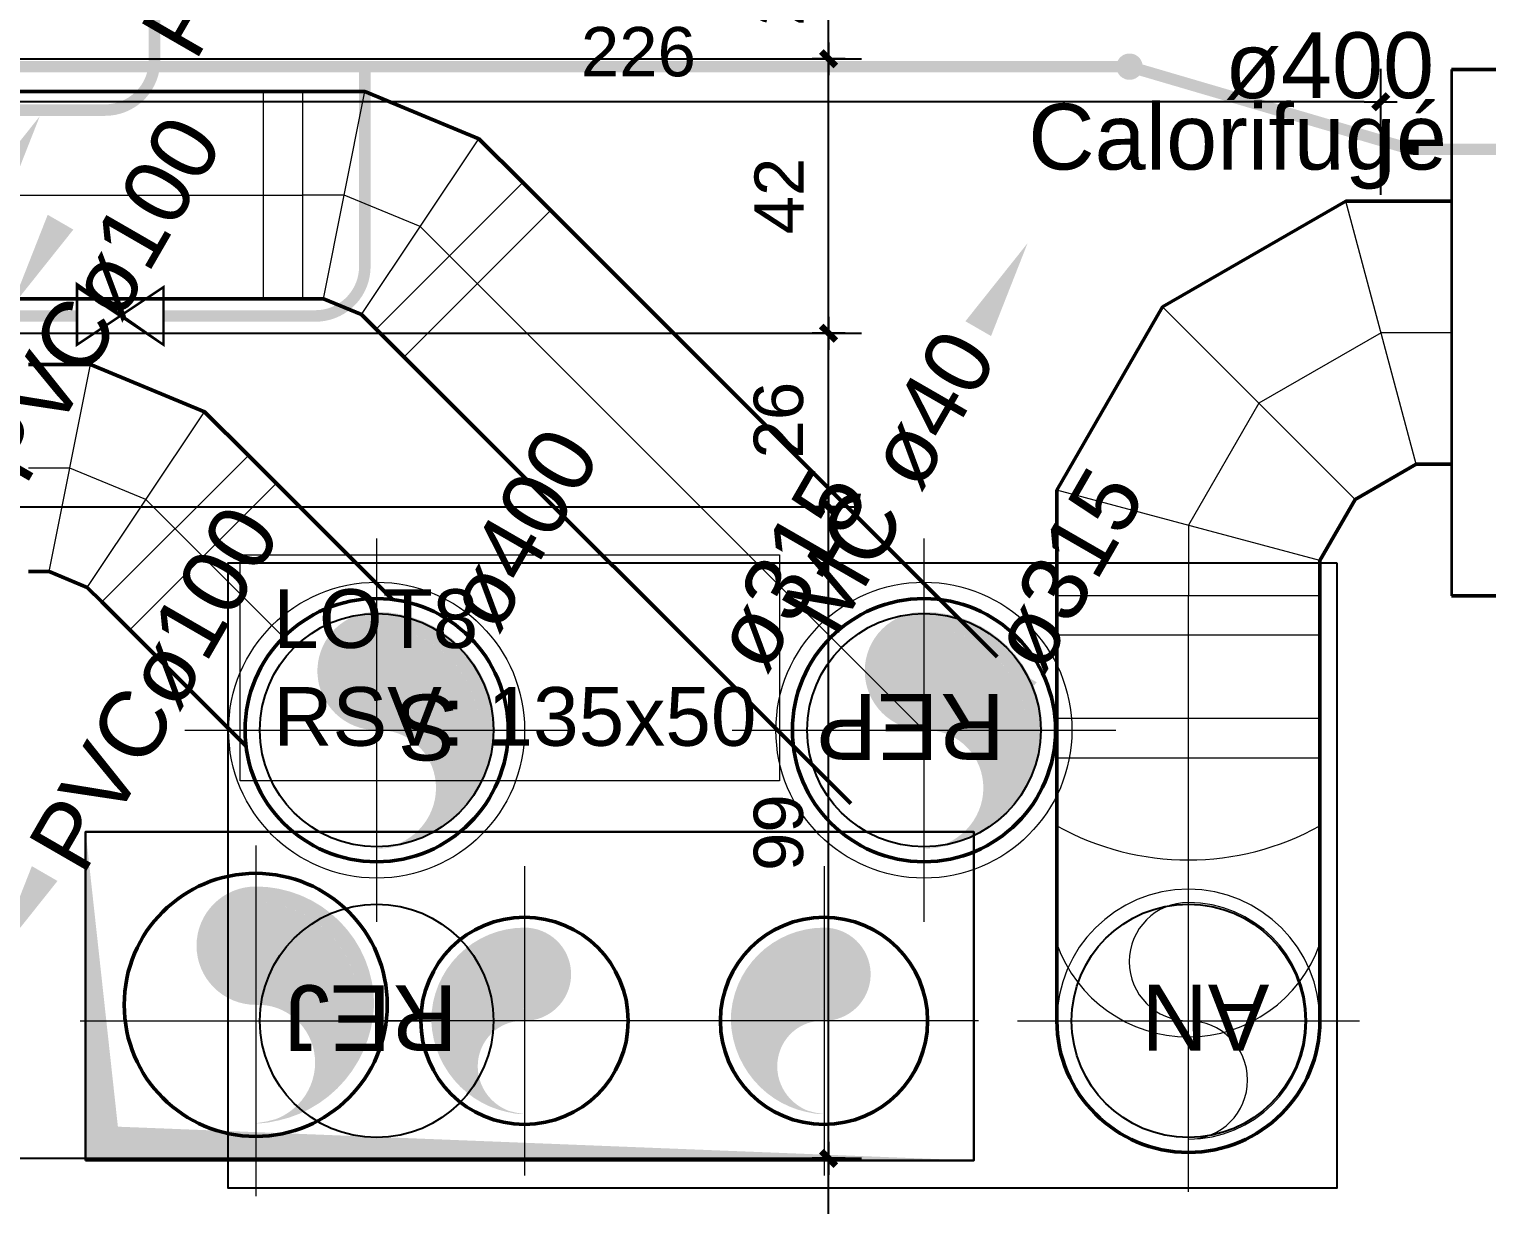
# Model space of a CAD drawing. Header units: metres. Extents: x -101133.8 to -101066.7, y -24899.3 to -24824.7.
# Drawn here: x -101102.598 to -101100.382, y -24850.24 to -24848.452 of the extents above; entities that cross this region are included whole.
import ezdxf

# ---------------------------------------------------------------- set-up
doc = ezdxf.new("R2010")
doc.units = ezdxf.units.M
doc.header["$LTSCALE"] = 0.2
doc.header["$PDSIZE"] = -5
doc.linetypes.add('AXES', pattern=[50.800000000000004, 31.75, -6.35, 6.35, -6.35])
doc.linetypes.add('CACHE', pattern=[9.524999999999999, 6.35, -3.175])
for name, color, linetype in [('CMT-CONDENSATS', 6, 'AXES'), ('CMT-COTATION DIVERS', 1, 'Continuous'), ('CMT-CVC-AIR NEUF', 3, 'Continuous'), ('CMT-CVC-CTA1-REPRISE', 11, 'Continuous'), ('CMT-CVC-CTA1-SOUFFLAGE', 4, 'Continuous'), ('CMT-CVC-MATERIEL', 30, 'Continuous'), ('CMT-CVC-REJET', 1, 'Continuous'), ('CMT-PLB-EF-U', 140, 'Continuous'), ('CMT-PLB-EFSG-U', 152, 'Continuous'), ('CMT-PLB-EU', 3, 'Continuous'), ('CMT-PLB-EV-SOUS DALLAGE', 1, 'Continuous'), ('CMT-PLB-VP', 5, 'Continuous'), ('CMT-RSV', 1, 'Continuous')]:
    doc.layers.add(name, color=color, linetype=linetype)
doc.styles.add('Arial', font='arial.ttf')
doc.styles.get("Standard").update_dxf_attribs({"font": 'arial.ttf'})
doc.dimstyles.get("Standard").update_dxf_attribs({"dimtxt": 0.18, "dimasz": 0.18, "dimexe": 0.18, "dimexo": 0.0625, "dimgap": 0.09, "dimtad": 0, "dimtih": 1, "dimtoh": 1, "dimdec": 4, "dimzin": 0, "dimdsep": 46, "dimtxsty": 'Standard', "dimcen": 0.09, "dimadec": 0, "dimazin": 0, "dimtfac": 1, "dimtdec": 4, "dimtofl": 0, "dimtmove": 0, "dimatfit": 3, "dimfxl": 1, "dimtolj": 1, "dimtzin": 0, "dimarcsym": 0})

# ---------------------------------------------------------------- blocks, each defined once
blk = doc.blocks.new('zw$DA13')
blk.add_lwpolyline([(-0.8429999999934807, -0.9500000000007276), (0.8430000000080327, -0.9500000000007276), (0.8430000000080327, 0), (-0.8429999999934807, 0)], close=True)
for centre in [(-0.6170000000129221, -0.2539999999971769), (0.6170000000129221, -0.2539999999971769), (-0.2149999999965075, -0.6959999999999127), (0.6170000000129221, -0.6959999999999127)]:
    blk.add_circle(centre, 0.1775)
at = {"lineweight": 50, "char_height": 0.1, "attachment_point": 4, "style": 'Arial'}
for s, insert in [('AN', (-0.7398105898028007, -0.2588458833815821)), ('REJ', (0.4941894102230435, -0.2588458833815821)), ('REP', (-0.3378105897863861, -0.7008458833843179)), ('S', (0.4941894102230435, -0.7008458833843179))]:
    blk.add_mtext(s, dxfattribs=dict(at, insert=insert))
blk = doc.blocks.new('COT-45')
at = {"color": 0}
for p, q in [((0, -1), (0, 1)), ((-1, 0), (1, 0))]:
    blk.add_line(p, q, dxfattribs=at)
at = {"color": 0, "const_width": 0.4000000000000001}
blk.add_lwpolyline([(-0.4419417382415923, -0.4419417382415923), (0.4419417382415927, 0.4419417382415927)], dxfattribs=at)
blk = doc.blocks.new('*D126')
at = {"layer": 'CMT-COTATION DIVERS', "color": 0, "lineweight": -2}
for p, q in [((-101102.8002093041, -24849.14830808239), (-101102.8002093041, -24848.51235262156)), ((-101100.5433089646, -24848.70352851042), (-101100.5433089646, -24848.51235262156)), ((-101100.5683089646, -24848.56235262156), (-101102.7752093041, -24848.56235262156))]:
    blk.add_line(p, q, dxfattribs=at)
at = {"layer": 'Defpoints', "color": 0, "lineweight": 15}
for p in [(-101102.8002093041, -24848.56235262156), (-101100.5433089646, -24848.73352851042), (-101102.8002093041, -24849.17830808239)]:
    blk.add_point(p, dxfattribs=at)
at = {"layer": 'CMT-COTATION DIVERS', "color": 0, "lineweight": -2, "xscale": 0.025, "yscale": 0.025, "zscale": 0.025, "rotation": 180}
blk.add_blockref('COT-45', (-101102.8002093041, -24848.56235262156), dxfattribs=at)
at = {"layer": 'CMT-COTATION DIVERS', "color": 0, "lineweight": -2, "xscale": 0.025, "yscale": 0.025, "zscale": 0.025}
blk.add_blockref('COT-45', (-101100.5433089646, -24848.56235262156), dxfattribs=at)
at = {"layer": 'CMT-COTATION DIVERS', "color": 0, "lineweight": 15, "insert": (-101101.6717591344, -24848.48655964748), "char_height": 0.07500000000000001, "attachment_point": 5}
blk.add_mtext('\\A1;226', dxfattribs=at)
blk = doc.blocks.new('*D128')
at = {"layer": 'CMT-COTATION DIVERS', "color": 0, "lineweight": -2}
for p, q in [((-101102.7142840055, -24850.16877353), (-101101.3326778632, -24850.16877353)), ((-101101.3826778632, -24851.39625983296), (-101101.3826778632, -24850.19377353)), ((-101102.2949425338, -24851.42125983296), (-101101.3326778632, -24851.42125983296))]:
    blk.add_line(p, q, dxfattribs=at)
at = {"layer": 'Defpoints', "color": 0, "lineweight": 15}
for p in [(-101102.7442840055, -24850.16877353), (-101101.3826778632, -24850.16877353), (-101102.3249425338, -24851.42125983296)]:
    blk.add_point(p, dxfattribs=at)
at = {"layer": 'CMT-COTATION DIVERS', "color": 0, "lineweight": -2, "xscale": 0.025, "yscale": 0.025, "zscale": 0.025}
for p, rotation in [((-101101.3826778632, -24850.16877353), 90), ((-101101.3826778632, -24851.42125983296), 270)]:
    blk.add_blockref('COT-45', p, dxfattribs=dict(at, rotation=rotation))
at = {"layer": 'CMT-COTATION DIVERS', "color": 0, "lineweight": 15, "insert": (-101101.4584708373, -24850.79501668148), "char_height": 0.07500000000000001, "attachment_point": 5, "rotation": 90}
blk.add_mtext('\\A1;125', dxfattribs=at)
blk = doc.blocks.new('*D129')
at = {"layer": 'CMT-COTATION DIVERS', "color": 0, "lineweight": -2}
for p, q in [((-101102.6902093041, -24849.17830808238), (-101101.3326778632, -24849.17830808238)), ((-101101.3826778632, -24850.14377353), (-101101.3826778632, -24849.20330808238)), ((-101102.7142840055, -24850.16877353), (-101101.3326778632, -24850.16877353))]:
    blk.add_line(p, q, dxfattribs=at)
at = {"layer": 'Defpoints', "color": 0, "lineweight": 15}
for p in [(-101102.7202093041, -24849.17830808238), (-101101.3826778632, -24849.17830808238), (-101102.7442840055, -24850.16877353)]:
    blk.add_point(p, dxfattribs=at)
at = {"layer": 'CMT-COTATION DIVERS', "color": 0, "lineweight": -2, "xscale": 0.025, "yscale": 0.025, "zscale": 0.025}
for p, rotation in [((-101101.3826778632, -24849.17830808238), 90), ((-101101.3826778632, -24850.16877353), 270)]:
    blk.add_blockref('COT-45', p, dxfattribs=dict(at, rotation=rotation))
at = {"layer": 'CMT-COTATION DIVERS', "color": 0, "lineweight": 15, "insert": (-101101.4584708373, -24849.67354080619), "char_height": 0.07500000000000001, "attachment_point": 5, "rotation": 90}
blk.add_mtext('\\A1;99', dxfattribs=at)
blk = doc.blocks.new('*D130')
at = {"layer": 'CMT-COTATION DIVERS', "color": 0, "lineweight": -2}
for p, q in [((-101105.9893188375, -24848.91419758014), (-101101.3326778632, -24848.91419758014)), ((-101101.3826778632, -24849.15330808238), (-101101.3826778632, -24848.93919758014)), ((-101102.6902093041, -24849.17830808238), (-101101.3326778632, -24849.17830808238))]:
    blk.add_line(p, q, dxfattribs=at)
at = {"layer": 'Defpoints', "color": 0, "lineweight": 15}
for p in [(-101106.0193188375, -24848.91419758014), (-101101.3826778632, -24848.91419758014), (-101102.7202093041, -24849.17830808238)]:
    blk.add_point(p, dxfattribs=at)
at = {"layer": 'CMT-COTATION DIVERS', "color": 0, "lineweight": -2, "xscale": 0.025, "yscale": 0.025, "zscale": 0.025}
for p, rotation in [((-101101.3826778632, -24848.91419758014), 90), ((-101101.3826778632, -24849.17830808238), 270)]:
    blk.add_blockref('COT-45', p, dxfattribs=dict(at, rotation=rotation))
at = {"layer": 'CMT-COTATION DIVERS', "color": 0, "lineweight": 15, "insert": (-101101.4584708373, -24849.04625283126), "char_height": 0.07500000000000001, "attachment_point": 5, "rotation": 90}
blk.add_mtext('\\A1;26', dxfattribs=at)
blk = doc.blocks.new('*D131')
at = {"layer": 'CMT-COTATION DIVERS', "color": 0, "lineweight": -2}
for p, q in [((-101103.6982060513, -24848.49692143527), (-101101.3326778632, -24848.49692143527)), ((-101101.3826778632, -24848.88919758014), (-101101.3826778632, -24848.52192143528)), ((-101105.9893188375, -24848.91419758014), (-101101.3326778632, -24848.91419758014))]:
    blk.add_line(p, q, dxfattribs=at)
at = {"layer": 'Defpoints', "color": 0, "lineweight": 15}
for p in [(-101103.7282060513, -24848.49692143527), (-101101.3826778632, -24848.49692143527), (-101106.0193188375, -24848.91419758014)]:
    blk.add_point(p, dxfattribs=at)
at = {"layer": 'CMT-COTATION DIVERS', "color": 0, "lineweight": -2, "xscale": 0.025, "yscale": 0.025, "zscale": 0.025}
for p, rotation in [((-101101.3826778632, -24848.49692143527), 90), ((-101101.3826778632, -24848.91419758014), 270)]:
    blk.add_blockref('COT-45', p, dxfattribs=dict(at, rotation=rotation))
at = {"layer": 'CMT-COTATION DIVERS', "color": 0, "lineweight": 15, "insert": (-101101.4578313421, -24848.70555950771), "char_height": 0.07500000000000001, "attachment_point": 5, "rotation": 90}
blk.add_mtext('\\A1;42', dxfattribs=at)
blk = doc.blocks.new('*D132')
at = {"layer": 'CMT-COTATION DIVERS', "color": 0, "lineweight": -2}
for p, q in [((-101102.2967863368, -24848.28118581437), (-101101.3326778632, -24848.28118581437)), ((-101101.3826778632, -24848.47192143527), (-101101.3826778632, -24848.30618581437)), ((-101103.6982060513, -24848.49692143527), (-101101.3326778632, -24848.49692143527))]:
    blk.add_line(p, q, dxfattribs=at)
at = {"layer": 'Defpoints', "color": 0, "lineweight": 15}
for p in [(-101102.3267863368, -24848.28118581437), (-101101.3826778632, -24848.28118581437), (-101103.7282060513, -24848.49692143527)]:
    blk.add_point(p, dxfattribs=at)
at = {"layer": 'CMT-COTATION DIVERS', "color": 0, "lineweight": -2, "xscale": 0.025, "yscale": 0.025, "zscale": 0.025}
for p, rotation in [((-101101.3826778632, -24848.28118581437), 90), ((-101101.3826778632, -24848.49692143527), 270)]:
    blk.add_blockref('COT-45', p, dxfattribs=dict(at, rotation=rotation))
at = {"layer": 'CMT-COTATION DIVERS', "color": 0, "lineweight": 15, "insert": (-101101.4578313421, -24848.38905362482), "char_height": 0.07500000000000001, "attachment_point": 5, "rotation": 90}
blk.add_mtext('\\A1;22', dxfattribs=at)

msp = doc.modelspace()

# ---------------------------------------------------------------- linework, layer by layer
at = {"layer": 'CMT-CONDENSATS', "const_width": 0.01750000000000001}
for points in [[(-101102.4074161231, -24848.49983270716), (-101102.4074161231, -24848.33028855845)], [(-101104.5965316228, -24848.57483270716), (-101102.482416123, -24848.57483270716)]]:
    msp.add_lwpolyline(points, dxfattribs=at)
msp.add_lwpolyline([(-101102.482416123, -24848.57483270716, 0.4142135624157166), (-101102.4074161231, -24848.49983270716)], format="xyb", dxfattribs=at)
at = {"layer": 'CMT-CVC-AIR NEUF', "lineweight": 50}
for p, q in [((-101100.1493847447, -24848.51336912168), (-101100.4356939519, -24848.51336912168)), ((-101101.0356939519, -24849.55972818726), (-101101.0356939519, -24849.31336912168)), ((-101100.6356939519, -24849.55972818726), (-101100.6356939519, -24849.31336912168)), ((-101100.1493847447, -24849.31336912168), (-101100.4356939519, -24849.31336912168)), ((-101101.0356939519, -24849.95972818726), (-101101.0356939519, -24849.55972818726)), ((-101100.6356939519, -24849.95972818726), (-101100.6356939519, -24849.55972818726))]:
    msp.add_line(p, q, dxfattribs=at)
at = {"layer": 'CMT-CVC-AIR NEUF', "lineweight": 35}
msp.add_line((-101100.4356939519, -24848.51336912168), (-101100.4356939519, -24849.31336912168), dxfattribs=at)
at = {"layer": 'CMT-CVC-AIR NEUF', "color": 8, "linetype": 'Continuous', "lineweight": 20}
for p, q in [((-101100.4892837904, -24849.11336912167), (-101100.5964634674, -24848.71336912167)), ((-101100.5821041135, -24849.16695896015), (-101100.8749244365, -24848.87413863713)), ((-101100.6356939519, -24849.25977928318), (-101101.0356939519, -24849.15259960621)), ((-101100.6356939519, -24849.31336912167), (-101101.0356939519, -24849.31336912167)), ((-101101.0356939519, -24849.55972818726), (-101100.6356939519, -24849.55972818726))]:
    msp.add_line(p, q, dxfattribs=at)
at = {"layer": 'CMT-CVC-AIR NEUF', "color": 8, "linetype": 'AXES', "lineweight": 20}
for p, q in [((-101100.8356939519, -24849.55972818726), (-101100.8356939519, -24849.31336912168)), ((-101100.8356939519, -24850.21972818726), (-101100.8356939519, -24849.55972818726)), ((-101101.0956939519, -24849.95972818726), (-101100.5756939519, -24849.95972818726))]:
    msp.add_line(p, q, dxfattribs=at)
at = {"layer": 'CMT-CVC-AIR NEUF', "color": 8, "linetype": 'CACHE', "lineweight": 20}
for p, q in [((-101100.6356939519, -24849.37336912167), (-101101.0356939519, -24849.37336912167)), ((-101101.0356939519, -24849.49972818726), (-101100.6356939519, -24849.49972818726))]:
    msp.add_line(p, q, dxfattribs=at)
at = {"layer": 'CMT-CVC-AIR NEUF', "lineweight": 50}
for points in [[(-101100.4356939519, -24848.71336912167), (-101100.5964634674, -24848.71336912167), (-101100.8749244365, -24848.87413863713), (-101101.0356939519, -24849.15259960621), (-101101.0356939519, -24849.31336912167)], [(-101100.4356939519, -24849.11336912167), (-101100.4892837904, -24849.11336912167), (-101100.5821041135, -24849.16695896015), (-101100.6356939519, -24849.25977928318), (-101100.6356939519, -24849.31336912167)]]:
    msp.add_lwpolyline(points, dxfattribs=at)
at = {"layer": 'CMT-CVC-AIR NEUF', "color": 8, "linetype": 'AXES', "lineweight": 20}
msp.add_lwpolyline([(-101100.4356939519, -24848.91336912167), (-101100.5428736289, -24848.91336912167), (-101100.728514275, -24849.02054879865), (-101100.8356939519, -24849.2061894447), (-101100.8356939519, -24849.31336912167)], dxfattribs=at)
at = {"layer": 'CMT-CVC-AIR NEUF', "color": 8, "linetype": 'CACHE', "lineweight": 20}
msp.add_lwpolyline([(-101100.8356939519, -24850.13972818726, 0.9999999999999999), (-101100.8356939519, -24849.77972818726, 0.9999999999999999), (-101100.8356939519, -24849.95972818726, -0.9999999999999999), (-101100.8356939519, -24850.13972818726)], format="xyb", dxfattribs=at)
at = {"layer": 'CMT-CVC-AIR NEUF', "color": 8, "linetype": 'Continuous', "lineweight": 20}
for centre, radius, start, end in [((-101100.8356939519, -24849.30276737934), 0.4122522349898099, 240.9783625995416, 299.0216374004584), ((-101100.8356939519, -24849.77186022163), 0.2121320343485556, 199.471220631189, 340.5287793688109)]:
    msp.add_arc(centre, radius, start, end, dxfattribs=at)
at = {"layer": 'CMT-CVC-AIR NEUF', "color": 8, "linetype": 'CACHE', "lineweight": 20}
msp.add_arc((-101100.8356939519, -24849.95972818726), 0.1999999999970896, 0, 180, dxfattribs=at)
at = {"layer": 'CMT-CVC-AIR NEUF', "lineweight": 50}
msp.add_arc((-101100.8356939519, -24849.95972818726), 0.1999999999970896, 180, 0, dxfattribs=at)
at = {"layer": 'CMT-CVC-CTA1-REPRISE', "lineweight": 50}
for p, q in [((-101105.0532598888, -24848.5466188099), (-101102.1817806015, -24848.5466188099)), ((-101101.1263246339, -24849.40635886922), (-101101.8476726473, -24848.68501085579)), ((-101105.0532598888, -24848.8616188099), (-101102.1817806015, -24848.8616188099)), ((-101101.34906327, -24849.6290975053), (-101102.0704112834, -24848.90774949187))]:
    msp.add_line(p, q, dxfattribs=at)
at = {"layer": 'CMT-CVC-CTA1-REPRISE', "color": 8, "linetype": 'CACHE', "lineweight": 20}
for p, q in [((-101102.2417806015, -24848.86161880994), (-101102.2417806015, -24848.54661880994)), ((-101102.0279848766, -24848.95017589878), (-101101.8052462405, -24848.72743726271))]:
    msp.add_line(p, q, dxfattribs=at)
at = {"layer": 'CMT-CVC-CTA1-REPRISE', "color": 8, "linetype": 'Continuous', "lineweight": 20}
for p, q in [((-101102.1817806015, -24848.86161880994), (-101102.1817806015, -24848.54661880994)), ((-101102.1504519036, -24848.86161880994), (-101102.0877945079, -24848.54661880994)), ((-101102.0925640181, -24848.8855967572), (-101101.9141308515, -24848.61855265171)), ((-101102.0704112834, -24848.90774949191), (-101101.8476726474, -24848.68501085584))]:
    msp.add_line(p, q, dxfattribs=at)
at = {"layer": 'CMT-CVC-CTA1-REPRISE', "color": 8, "linetype": 'AXES', "lineweight": 20}
for p, q in [((-101105.0532598888, -24848.7041188099), (-101102.1817806015, -24848.7041188099)), ((-101101.2376939519, -24849.51772818726), (-101101.9590419654, -24848.79638017383)), ((-101101.2376939519, -24849.22606152059), (-101101.2376939519, -24849.80939485393)), ((-101101.5293606186, -24849.51772818726), (-101100.9460272853, -24849.51772818726)), ((-101101.3896185232, -24849.72472818726), (-101101.3896185232, -24850.19472818726)), ((-101101.1546185232, -24849.95972818726), (-101101.6246185232, -24849.95972818726))]:
    msp.add_line(p, q, dxfattribs=at)
at = {"layer": 'CMT-CVC-CTA1-REPRISE', "lineweight": 50}
for points in [[(-101101.8476726474, -24848.68501085584), (-101101.9141308515, -24848.61855265171), (-101102.0877945079, -24848.54661880994), (-101102.1817806015, -24848.54661880994)], [(-101102.0704112834, -24848.90774949191), (-101102.0925640181, -24848.8855967572), (-101102.1504519036, -24848.86161880994), (-101102.1817806015, -24848.86161880994)]]:
    msp.add_lwpolyline(points, dxfattribs=at)
at = {"layer": 'CMT-CVC-CTA1-REPRISE', "color": 8, "linetype": 'AXES', "lineweight": 20}
msp.add_lwpolyline([(-101101.9590419654, -24848.79638017387), (-101102.0033474348, -24848.75207470446), (-101102.1191232057, -24848.70411880994), (-101102.1817806015, -24848.70411880994)], dxfattribs=at)
at = {"layer": 'CMT-CVC-CTA1-REPRISE', "color": 8, "linetype": 'Continuous', "lineweight": 20}
for points in [[(-101101.2376939519, -24849.34972818726, 0.024, 0.024, -0.4142135623604101), (-101101.0696939519, -24849.51772818726, 0.024, 0, -0.3941631806577721), (-101101.2376939519, -24849.69772818726, 0, 0.024, 1.001955032515712), (-101101.2376939519, -24849.50572818726, 0, 0, 0), (-101101.2376939519, -24849.47272818726, 0.09000000000000002, 0.09000000000000002, -0.9999999999999999), (-101101.2376939519, -24849.38272818726, 0, 0, 0), (-101101.2826939519, -24849.42772818726, 0, 0, 0), (-101101.2376939519, -24849.42772818726, 0.132, 0.132, -0.4142135623849344), (-101101.1476939519, -24849.51772818726, 0, 0, 0), (-101101.1536939519, -24849.47272818726, 0.12, 0, -0.4683749460231391), (-101101.1776939519, -24849.68072818726, 0, 0, 0)], [(-101101.3896185232, -24849.82742818726, 0.0189, 0.0189, 0.4142135623328252), (-101101.5219185232, -24849.95972818726, 0.0189, 0, 0.3941631806501785), (-101101.3896185232, -24850.10147818726, 0, 0.0189, -1.001955032301141), (-101101.3896185232, -24849.95027818726, 0, 0, 0), (-101101.3896185232, -24849.92429068726, 0.07087500000000001, 0.07087500000000001, 1.000000000410636), (-101101.3896185232, -24849.85341568726, 0, 0, 0), (-101101.3541810232, -24849.88885318726, 0, 0, 0), (-101101.3896185232, -24849.88885318726, 0.10395, 0.10395, 0.414213562358061), (-101101.4604935232, -24849.95972818726, 0, 0, 0), (-101101.4557685232, -24849.92429068726, 0.09450000000000003, 0, 0.4683749459316637), (-101101.4368685232, -24850.08809068726, 0, 0, 0)]]:
    msp.add_lwpolyline(points, format="xyseb", dxfattribs=at)
at = {"layer": 'CMT-CVC-CTA1-REPRISE', "linetype": 'Continuous', "lineweight": 20}
msp.add_lwpolyline([(-101101.3108685232, -24849.82332918615, 0, 0, 0), (-101101.1608685232, -24849.56352156501, 0, 0.04500000000000001, 0), (-101101.0858685233, -24849.43361775445, 0.04500000000000001, 0.04500000000000001, 0)], format="xyseb", dxfattribs=at)
at = {"layer": 'CMT-CVC-CTA1-REPRISE', "color": 8, "linetype": 'Continuous', "lineweight": 20}
msp.add_circle((-101101.2376939519, -24849.51772818726), 0.225, dxfattribs=at)
at = {"layer": 'CMT-CVC-CTA1-REPRISE', "lineweight": 50}
for centre, radius in [((-101101.2376939519, -24849.51772818726), 0.1999999999970896), ((-101101.3896185232, -24849.95972818726), 0.1575000000011642)]:
    msp.add_circle(centre, radius, dxfattribs=at)
at = {"layer": 'CMT-CVC-CTA1-SOUFFLAGE', "color": 8, "linetype": 'Continuous', "lineweight": 20}
for p, q in [((-101102.5674519036, -24849.27661880994), (-101102.5047945079, -24848.96161880994)), ((-101102.5095640182, -24849.3005967572), (-101102.3311308515, -24849.03355265171)), ((-101102.4874112835, -24849.32274949191), (-101102.2646726474, -24849.10001085583))]:
    msp.add_line(p, q, dxfattribs=at)
at = {"layer": 'CMT-CVC-CTA1-SOUFFLAGE', "lineweight": 50}
for p, q in [((-101102.0454846878, -24849.31919881529), (-101102.2646726473, -24849.10001085579)), ((-101102.2682233239, -24849.54193745139), (-101102.4874112834, -24849.32274949187))]:
    msp.add_line(p, q, dxfattribs=at)
at = {"layer": 'CMT-CVC-CTA1-SOUFFLAGE', "color": 8, "linetype": 'CACHE', "lineweight": 20}
msp.add_line((-101102.4449848766, -24849.36517589878), (-101102.2222462405, -24849.1424372627), dxfattribs=at)
at = {"layer": 'CMT-CVC-CTA1-SOUFFLAGE', "color": 8, "linetype": 'AXES', "lineweight": 20}
for p, q in [((-101102.2111153082, -24849.37630683102), (-101102.3760419654, -24849.21138017383)), ((-101102.069693952, -24849.22606152059), (-101102.069693952, -24849.80939485393)), ((-101102.3613606186, -24849.51772818726), (-101101.7780272853, -24849.51772818726)), ((-101101.8449203419, -24849.72472818726), (-101101.8449203419, -24850.19472818726)), ((-101101.6099203419, -24849.95972818726), (-101102.0799203419, -24849.95972818726))]:
    msp.add_line(p, q, dxfattribs=at)
at = {"layer": 'CMT-CVC-CTA1-SOUFFLAGE', "lineweight": 50}
for points in [[(-101102.2646726474, -24849.10001085583), (-101102.3311308515, -24849.03355265171), (-101102.5047945079, -24848.96161880994), (-101102.5987806015, -24848.96161880994)], [(-101102.4874112835, -24849.32274949191), (-101102.5095640182, -24849.3005967572), (-101102.5674519036, -24849.27661880994), (-101102.5987806015, -24849.27661880994)]]:
    msp.add_lwpolyline(points, dxfattribs=at)
at = {"layer": 'CMT-CVC-CTA1-SOUFFLAGE', "color": 8, "linetype": 'AXES', "lineweight": 20}
msp.add_lwpolyline([(-101102.3760419654, -24849.21138017387), (-101102.4203474348, -24849.16707470446), (-101102.5361232058, -24849.11911880994), (-101102.5987806015, -24849.11911880994)], dxfattribs=at)
at = {"layer": 'CMT-CVC-CTA1-SOUFFLAGE', "color": 8, "linetype": 'Continuous', "lineweight": 20}
for points in [[(-101102.069693952, -24849.34972818726, 0.024, 0.024, -0.4142135623604101), (-101101.9016939519, -24849.51772818726, 0.024, 0, -0.3941631806577721), (-101102.069693952, -24849.69772818726, 0, 0.024, 1.001955032363833), (-101102.069693952, -24849.50572818726, 0, 0, 0), (-101102.069693952, -24849.47272818726, 0.09000000000000002, 0.09000000000000002, -1.000000000323376), (-101102.069693952, -24849.38272818726, 0, 0, 0), (-101102.114693952, -24849.42772818726, 0, 0, 0), (-101102.069693952, -24849.42772818726, 0.132, 0.132, -0.4142135623849344), (-101101.979693952, -24849.51772818726, 0, 0, 0), (-101101.985693952, -24849.47272818726, 0.12, 0, -0.4683749460231391), (-101102.009693952, -24849.68072818726, 0, 0, 0)], [(-101101.8449203419, -24849.82742818726, 0.0189, 0.0189, 0.4142135623328252), (-101101.9772203419, -24849.95972818726, 0.0189, 0, 0.3941631806501785), (-101101.8449203419, -24850.10147818726, 0, 0.0189, -1.001955032301141), (-101101.8449203419, -24849.95027818726, 0, 0, 0), (-101101.8449203419, -24849.92429068726, 0.07087500000000001, 0.07087500000000001, 1.000000000410636), (-101101.8449203419, -24849.85341568726, 0, 0, 0), (-101101.8094828419, -24849.88885318726, 0, 0, 0), (-101101.8449203419, -24849.88885318726, 0.10395, 0.10395, 0.414213562358061), (-101101.9157953419, -24849.95972818726, 0, 0, 0), (-101101.9110703419, -24849.92429068726, 0.09450000000000003, 0, 0.4683749459316637), (-101101.8921703419, -24850.08809068726, 0, 0, 0)]]:
    msp.add_lwpolyline(points, format="xyseb", dxfattribs=at)
at = {"layer": 'CMT-CVC-CTA1-SOUFFLAGE', "linetype": 'Continuous', "lineweight": 20}
msp.add_lwpolyline([(-101101.7661703419, -24849.82332918615, 0, 0, 0), (-101101.6161703419, -24849.56352156503, 0.04500000000000001, 0, 0), (-101101.541170342, -24849.43361775446, 0, 0, 0)], format="xyseb", dxfattribs=at)
at = {"layer": 'CMT-CVC-CTA1-SOUFFLAGE', "color": 8, "linetype": 'Continuous', "lineweight": 20}
msp.add_circle((-101102.069693952, -24849.51772818726), 0.225, dxfattribs=at)
at = {"layer": 'CMT-CVC-CTA1-SOUFFLAGE', "lineweight": 50}
for centre, radius in [((-101102.069693952, -24849.51772818726), 0.1999999999970896), ((-101101.8449203419, -24849.95972818726), 0.1575000000011642)]:
    msp.add_circle(centre, radius, dxfattribs=at)
at = {"layer": 'CMT-CVC-REJET', "color": 8, "linetype": 'AXES', "lineweight": 20}
for p, q in [((-101102.253456042, -24849.6930615206), (-101102.253456042, -24850.22639485393)), ((-101102.5201227087, -24849.95972818726), (-101101.9867893753, -24849.95972818726))]:
    msp.add_line(p, q, dxfattribs=at)
at = {"layer": 'CMT-CVC-REJET', "linetype": 'Continuous', "lineweight": 20}
msp.add_lwpolyline([(-101101.969693952, -24849.76221029611, 0, 0, 0), (-101101.819693952, -24849.50240267498, 0.04500000000000001, 0, 0), (-101101.744693952, -24849.37249886441, 0, 0, 0)], format="xyseb", dxfattribs=at)
at = {"layer": 'CMT-CVC-REJET', "color": 8, "linetype": 'Continuous', "lineweight": 20}
msp.add_lwpolyline([(-101102.253456042, -24849.76741537687, 0.024, 0.024, -0.4142135623604101), (-101102.085456042, -24849.93541537687, 0.024, 0, -0.3941631806577721), (-101102.253456042, -24850.11541537687, 0, 0.024, 1.001955032515712), (-101102.253456042, -24849.92341537687, 0, 0, 0), (-101102.253456042, -24849.89041537687, 0.09000000000000002, 0.09000000000000002, -0.9999999999999999), (-101102.253456042, -24849.80041537687, 0, 0, 0), (-101102.298456042, -24849.84541537687, 0, 0, 0), (-101102.253456042, -24849.84541537687, 0.132, 0.132, -0.4142135623849344), (-101102.163456042, -24849.93541537687, 0, 0, 0), (-101102.169456042, -24849.89041537687, 0.12, 0, -0.4683749460217059), (-101102.193456042, -24850.09841537687, 0, 0, 0)], format="xyseb", dxfattribs=at)
at = {"layer": 'CMT-CVC-REJET', "lineweight": 50}
msp.add_circle((-101102.253456042, -24849.93541537687), 0.1999999999970896, dxfattribs=at)
at = {"layer": 'CMT-PLB-EF-U', "const_width": 0.01750000000000001}
for points in [[(-101100.9252037218, -24848.50880308153), (-101102.8574410269, -24848.50880308153)], [(-101102.087631649, -24848.81289628521), (-101102.087631649, -24848.50880308153)], [(-101103.1453795776, -24848.88789628521), (-101102.5251062927, -24848.88789628521)], [(-101102.3938562928, -24848.88789628521), (-101102.162631649, -24848.88789628521)]]:
    msp.add_lwpolyline(points, dxfattribs=at)
at = {"layer": 'CMT-PLB-EF-U', "linetype": 'Continuous', "lineweight": 20}
msp.add_lwpolyline([(-101100.9302037217, -24848.51746333556, 0, 0, 0), (-101101.0802037217, -24848.77727095671, 0, 0.04500000000000001, 0), (-101101.1552037217, -24848.90717476727, 0.04500000000000001, 0.04500000000000001, 0)], format="xyseb", dxfattribs=at)
at = {"layer": 'CMT-PLB-EF-U', "const_width": 0.02}
msp.add_lwpolyline([(-101100.9352037217, -24848.50880308153, 1), (-101100.9152037217, -24848.50880308153, 1)], format="xyb", close=True, dxfattribs=at)
at = {"layer": 'CMT-PLB-EF-U', "const_width": 0.01750000000000001}
msp.add_lwpolyline([(-101102.162631649, -24848.88789628521, 0.4142135623873023), (-101102.087631649, -24848.81289628521)], format="xyb", dxfattribs=at)
at = {"layer": 'CMT-PLB-EF-U', "color": 7, "linetype": 'Continuous', "lineweight": 20, "const_width": 0.003675000000000002}
msp.add_lwpolyline([(-101102.5251062927, -24848.8878962852), (-101102.5251062928, -24848.84414628522), (-101102.3938562928, -24848.93164628521), (-101102.3938562928, -24848.84414628521), (-101102.5251062928, -24848.93164628521), (-101102.5251062928, -24848.84414628522), (-101102.3938562928, -24848.93164628521), (-101102.3938562928, -24848.8878962852)], dxfattribs=at)
at = {"layer": 'CMT-PLB-EFSG-U', "linetype": 'Continuous', "lineweight": 20}
msp.add_lwpolyline([(-101100.9202037217, -24848.50014282748, 0, 0, 0), (-101100.7702037217, -24848.24033520635, 0.04500000000000001, 0, 0), (-101100.6952037217, -24848.11043139579, 0, 0, 0)], format="xyseb", dxfattribs=at)
at = {"layer": 'CMT-PLB-EFSG-U', "const_width": 0.02}
msp.add_lwpolyline([(-101100.9352037217, -24848.50880308153, 1), (-101100.9152037217, -24848.50880308153, 1)], format="xyb", close=True, dxfattribs=at)
at = {"layer": 'CMT-PLB-EFSG-U', "const_width": 0.01750000000000001}
for points in [[(-101100.5070146303, -24848.63156749185), (-101100.9252037217, -24848.50880308154)], [(-101098.3738434202, -24848.63460426363), (-101100.4858889639, -24848.63460426363)]]:
    msp.add_lwpolyline(points, dxfattribs=at)
msp.add_lwpolyline([(-101100.4858889639, -24848.63460426363, -0.07150648326626166), (-101100.5070146303, -24848.63156749185)], format="xyb", dxfattribs=at)
at = {"layer": 'CMT-PLB-EV-SOUS DALLAGE', "linetype": 'Continuous', "lineweight": 20}
for points in [[(-101102.7752093041, -24849.13500681218, 0, 0, 0), (-101102.6252093041, -24848.87519919105, 0, 0.04500000000000001, 0), (-101102.5502093041, -24848.74529538049, 0.04500000000000001, 0.04500000000000001, 0)], [(-101102.7992840055, -24850.1254722598, 0, 0, 0), (-101102.6492840055, -24849.86566463866, 0, 0.04500000000000001, 0), (-101102.5742840055, -24849.73576082811, 0.04500000000000001, 0.04500000000000001, 0)]]:
    msp.add_lwpolyline(points, format="xyseb", dxfattribs=at)
at = {"layer": 'CMT-PLB-VP', "linetype": 'Continuous', "lineweight": 20}
msp.add_lwpolyline([(-101102.4317863367, -24848.32448708457, 0, 0, 0), (-101102.5817863368, -24848.58429470571, 0, 0.04500000000000001, 0), (-101102.6567863368, -24848.71419851627, 0.04500000000000001, 0.04500000000000001, 0)], format="xyseb", dxfattribs=at)
at = {"layer": 'CMT-RSV', "linetype": 'Continuous', "lineweight": 20}
msp.add_lwpolyline([(-101101.8673787311, -24849.25127557189), (-101101.4574256691, -24849.25127557189), (-101101.4574256691, -24849.59493817604), (-101102.277331793, -24849.59493817604), (-101102.277331793, -24849.25127557189), (-101101.8673787311, -24849.25127557189)], dxfattribs=at)
at = {"layer": 'CMT-RSV', "lineweight": 30, "ltscale": 1.033}
msp.add_lwpolyline([(-101102.5120240244, -24850.17212832032), (-101101.1620240244, -24850.17212832058), (-101101.1620240244, -24849.67212832031), (-101102.5120240244, -24849.67212832031), (-101102.5120240244, -24850.17212832032)], dxfattribs=at)
msp.add_lwpolyline([(-101102.5120240244, -24850.17212832032), (-101101.1620240244, -24850.17212832058), (-101101.1620240244, -24849.67212832031), (-101102.5120240244, -24849.67212832031), (-101102.5120240244, -24850.17212832032)], dxfattribs=at)
at = {"layer": 'CMT-RSV', "color": 8, "linetype": 'Continuous', "lineweight": 15, "ltscale": 1.033}
msp.add_solid([(-101101.1620240244, -24850.17212832058), (-101102.5120240244, -24850.17212832032), (-101102.4629991755, -24850.12065660434), (-101102.5120240244, -24849.67212832031)], dxfattribs=at)

# ---------------------------------------------------------------- block references
at = {"layer": 'CMT-CVC-MATERIEL', "rotation": 180}
msp.add_blockref('zw$DA13', (-101101.4526939519, -24850.21372818726), dxfattribs=at)

# ---------------------------------------------------------------- texts
at = {"layer": 'CMT-CVC-AIR NEUF', "lineweight": 50, "char_height": 0.1, "attachment_point": 4, "style": 'Arial'}
for s, insert in [('ø400', (-101100.7805679583, -24848.50798916467)), ('Calorifugé', (-101101.0792237378, -24848.6303300864))]:
    msp.add_mtext(s, dxfattribs=dict(at, insert=insert))
at = {"layer": 'CMT-CVC-CTA1-REPRISE', "linetype": 'Continuous', "lineweight": 20, "insert": (-101101.1000158428, -24849.41086388633), "char_height": 0.1, "attachment_point": 4, "rotation": 59.99999999999999, "style": 'Arial'}
msp.add_mtext('ø315', dxfattribs=at)
at = {"layer": 'CMT-CVC-CTA1-SOUFFLAGE', "linetype": 'Continuous', "lineweight": 20, "insert": (-101101.5207970875, -24849.41086388633), "char_height": 0.1, "attachment_point": 4, "rotation": 59.99999999999999, "style": 'Arial'}
msp.add_mtext('ø315', dxfattribs=at)
at = {"layer": 'CMT-CVC-REJET', "linetype": 'Continuous', "lineweight": 20, "insert": (-101101.928547649, -24849.34974499628), "char_height": 0.1, "attachment_point": 4, "rotation": 59.99999999999999, "style": 'Arial'}
msp.add_mtext('ø400', dxfattribs=at)
at = {"layer": 'CMT-PLB-EF-U', "linetype": 'Continuous', "lineweight": 20, "insert": (-101101.4146134841, -24849.35515593678), "char_height": 0.1, "attachment_point": 4, "rotation": 59.99999999999999, "style": 'Arial'}
msp.add_mtext('MC ø40', dxfattribs=at)
at = {"layer": 'CMT-PLB-EU', "linetype": 'Continuous', "lineweight": 20, "insert": (-101102.3875569941, -24848.47849915261), "char_height": 0.1, "attachment_point": 4, "rotation": 59.99999999999999, "style": 'Arial'}
msp.add_mtext('PVCø100', dxfattribs=at)
at = {"layer": 'CMT-PLB-EV-SOUS DALLAGE', "linetype": 'Continuous', "lineweight": 20, "char_height": 0.1, "attachment_point": 4, "rotation": 59.99999999999999, "style": 'Arial'}
for insert in [(-101102.6459852488, -24849.12388216335), (-101102.558271844, -24849.71654623425)]:
    msp.add_mtext('PVCø100', dxfattribs=dict(at, insert=insert))
at = {"layer": 'CMT-RSV', "lineweight": 15, "insert": (-101102.2268443689, -24849.42310687396), "char_height": 0.08925000000000002, "attachment_point": 4, "style": 'Arial'}
msp.add_mtext('LOT8\\PRSV: 135x50', dxfattribs=at)

# ---------------------------------------------------------------- dimensions: what is measured, and where the dimension line sits
at = {"layer": 'CMT-COTATION DIVERS', "lineweight": 15}
for base, p1, p2, picture, middle in [((-101101.3826778632, -24848.28118581437), (-101103.7282060513, -24848.49692143527), (-101102.3267863368, -24848.28118581437), '*D132', (-101101.4578313421, -24848.38905362482)), ((-101101.3826778632, -24848.49692143527), (-101106.0193188375, -24848.91419758014), (-101103.7282060513, -24848.49692143527), '*D131', (-101101.4578313421, -24848.70555950771)), ((-101101.3826778632, -24848.91419758014), (-101102.7202093041, -24849.17830808238), (-101106.0193188375, -24848.91419758014), '*D130', (-101101.4584708373, -24849.04625283126)), ((-101101.3826778632, -24849.17830808238), (-101102.7442840055, -24850.16877353), (-101102.7202093041, -24849.17830808238), '*D129', (-101101.4584708373, -24849.67354080619)), ((-101101.3826778632, -24850.16877353), (-101102.3249425338, -24851.42125983296), (-101102.7442840055, -24850.16877353), '*D128', (-101101.4584708373, -24850.79501668148))]:
    dim = msp.add_linear_dim(base=base, p1=p1, p2=p2, angle=90, dimstyle='Standard', override={"dimscale": 0.05, "dimtxt": 1.5, "dimasz": 0.5, "dimexe": 1, "dimexo": 0.6000000000000001, "dimgap": 0.75, "dimtad": 1, "dimtih": 0, "dimtoh": 0, "dimdec": 0, "dimlfac": 100, "dimblk": 'COT-45', "dimcen": 0, "dimadec": 2, "dimazin": 2, "dimtdec": 2, "dimtix": 1, "dimtmove": 1, "dimfrac": 1}, dxfattribs=at)
    dim.commit()
    dim.dimension.update_dxf_attribs({"geometry": picture, "text_midpoint": middle})
dim = msp.add_linear_dim(base=(-101102.8002093041, -24848.56235262156), p1=(-101100.5433089646, -24848.73352851042), p2=(-101102.8002093041, -24849.17830808239), dimstyle='Standard', override={"dimscale": 0.05, "dimtxt": 1.5, "dimasz": 0.5, "dimexe": 1, "dimexo": 0.6000000000000001, "dimgap": 0.75, "dimtad": 1, "dimtih": 0, "dimtoh": 0, "dimdec": 0, "dimlfac": 100, "dimblk": 'COT-45', "dimcen": 0, "dimadec": 2, "dimazin": 2, "dimtdec": 2, "dimtix": 1, "dimtmove": 1, "dimfrac": 1}, dxfattribs=at)
dim.commit()
dim.dimension.update_dxf_attribs({"geometry": '*D126', "text_midpoint": (-101101.6717591344, -24848.48655964748)})

doc.saveas('drawing.dxf')
